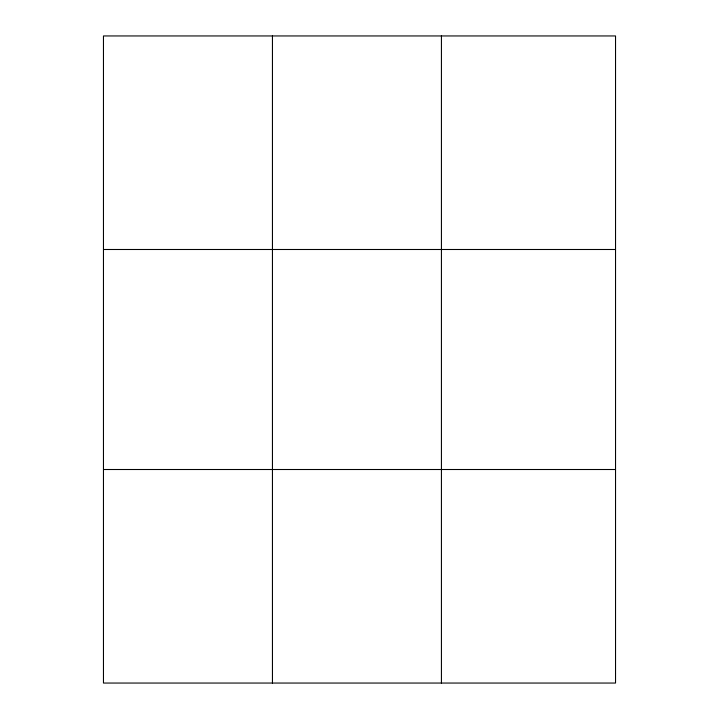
<?xml version="1.0" encoding="UTF-8"?>
<svg xmlns="http://www.w3.org/2000/svg" width="719" height="719" viewBox="0 0 719 719"><rect width="100%" height="100%" fill="white"/><g stroke="black" fill="none" stroke-linecap="round" stroke-linejoin="round"><path stroke-width="1.08" d="M272.447 35.95L272.447 683.05M441.43 35.95L441.43 683.05M103.464 249.493L615.536 249.493M103.464 469.507L615.536 469.507M615.536 673.344L615.536 683.05L103.464 683.05L103.464 35.95L615.536 35.95L615.536 673.344"/></g></svg>
